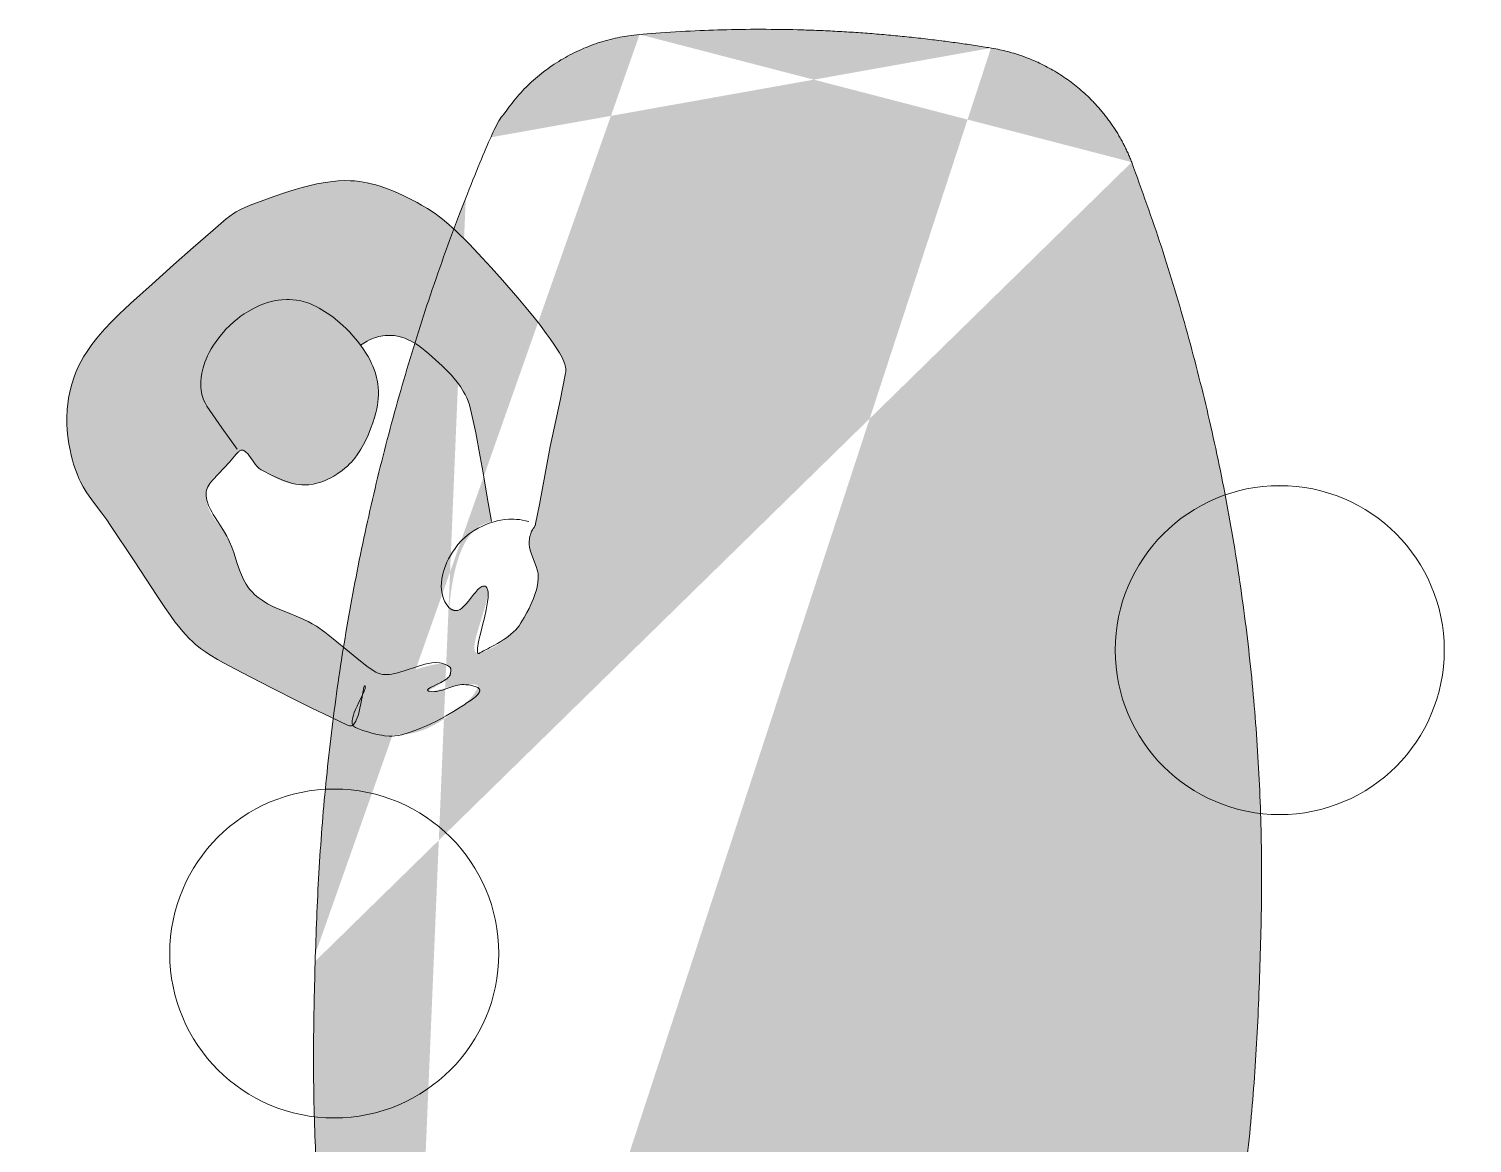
# Model space of a CAD drawing. Header units: millimetres. Extents: x 17924 to 83548, y -4690 to 56252.
# Drawn here: x 69275 to 70855, y 5542 to 6762 of the extents above; entities that cross this region are included whole.
import ezdxf

# ---------------------------------------------------------------- set-up
doc = ezdxf.new("R2010")
doc.units = ezdxf.units.MM
doc.header["$MEASUREMENT"] = 0
for name, color, linetype, lineweight in [('FURN-FREE', 1, 'Continuous', 0), ('PRES-FILL', 7, 'Continuous', 0), ('PRES-PEOP', 42, 'Continuous', 0)]:
    doc.layers.add(name, color=color, linetype=linetype, lineweight=lineweight)

# ---------------------------------------------------------------- blocks, each defined once
blk = doc.blocks.new('*U268')
at = {"color": 0, "linetype": 'ByBlock', "lineweight": -2}
for points in [[(-142.21067432297602, 123.36101196367235), (-160.86806028591124, 93.74848169303732), (-190.4805905565481, 112.40586765595071), (-171.8232045935974, 142.0183979266294)], [(159.51614660375162, 81.36779421202664), (86.47342119308996, 114.5239149483823), (174.16367144796823, 128.64834006273304), (190.48018195118675, 97.68430471526517)], [(-27.714457219125514, -158.9386888378067), (7.259439247029146, -160.29019391461043), (5.907934170229964, -195.2640903807769), (-29.06596229596835, -193.91258530397317)]]:
    blk.add_wipeout(points, dxfattribs=at)
blk.add_wipeout([(176.3960916085443, 8.312774908132269), (176.4775992613604, 19.62035441705666), (175.8489372854574, 30.91073890865664), (174.5125867224469, 42.13937039343), (172.47382153748, 53.26193459278147), (169.74068780531888, 64.23453582719952), (166.3239719561543, 75.01387025258737), (162.2371582064943, 85.55739676053054), (157.49637534312112, 95.8235048687784), (152.12033307013826, 105.77167893877777), (146.1302481703178, 115.36265807237936), (139.54976077215, 124.55859105661517), (132.40484105305495, 133.32318574521918), (124.72368674696284, 141.62185228714952), (116.53661186073259, 149.42183963683777), (107.87592703862354, 156.69236480770638), (98.77581204693526, 163.40473435845337), (89.2721808820934, 169.53245763310406), (79.4025400345117, 175.05135130736744), (69.2058404676045, 179.93963482923562), (58.72232389613146, 184.1780163768999), (47.99336397053957, 187.7497689947486), (37.061302994058664, 190.64079660693824), (25.96928481697978, 192.8396896483173), (14.761084567585382, 194.33777009257756), (3.480935891721855, 195.12912570063781), (-7.826643617197987, 195.21063335346116), (-19.117028108793413, 194.58197137754178), (-30.34565959356132, 193.2456208145304), (-41.46822379290825, 191.20685562957078), (-52.440825027351806, 188.47372189740418), (-63.22015945272598, 185.05700604825688), (-73.76368596066457, 180.9701922985987), (-84.0297940689188, 176.22940943521098), (-93.97796813892272, 170.8533671622281), (-103.56894727251164, 164.8632822624204), (-112.76488025674736, 158.28279486425163), (-121.5294749453624, 151.1378751451411), (-129.82814148728357, 143.45672083906533), (-137.62812883696913, 135.26964595282328), (-144.89865400782855, 126.60896113072516), (-151.6110235585938, 117.50884613902599), (-157.73874683324263, 108.00521497418231), (-163.25764050749785, 98.13557412661612), (-168.14592402937157, 87.9388745597098), (-172.3843055770467, 77.45535798821948), (-175.95605819488625, 66.72639806263027), (-178.84708580708593, 55.79433708614664), (-181.0459788484477, 44.70231890908326), (-182.54405929271343, 33.49411865968432), (-183.3354149007791, 22.213969983815332), (-183.41692255359428, 10.90639047489094), (-182.7882605776913, -0.383994016709039), (-181.4519100146799, -11.612625501467846), (-179.413144829713, -22.735189700804767), (-176.68001109755187, -33.70779093525198), (-173.26329524838818, -44.487125360625214), (-169.17648149872818, -55.030651868568384), (-164.43569863535504, -65.29675997681625), (-159.05965636237121, -75.24493404683017), (-153.0695714625508, -84.83591318040271), (-146.48908406438295, -94.03184616465293), (-139.34416434528885, -102.79644085327158), (-131.6630100391949, -111.09510739518737), (-123.47593515296646, -118.89509474489023), (-114.81525033085565, -126.1656199157296), (-105.71513533916823, -132.87798946650582), (-96.21150417432636, -139.0057127411419), (-86.34186332674471, -144.5246064154053), (-76.14516375983656, -149.41288993727355), (-65.66164718836441, -153.6512714849523), (-54.932687262772575, -157.2230241027864), (-44.00062628629166, -160.11405171499064), (-32.908608109213674, -162.31294475634058), (-21.700407859818366, -163.81102520061538), (-10.42025918395575, -164.6023808086902), (0.8873203249631842, -164.68388846151353), (12.177704816559524, -164.05522648559418), (23.406336301328334, -162.7188759225828), (34.528900500674354, -160.6801107376086), (45.50150173511791, -157.94697700545657), (56.28083616049298, -154.53026115628018), (66.82436266842977, -150.44344740662203), (77.09047077668312, -145.7026645432488), (87.03864484668885, -140.3266222702805), (96.62962398027776, -134.3365373704728), (105.82555696451342, -127.75604997228947), (114.59015165312844, -120.61113025319355), (122.88881819504967, -112.92997594710323), (130.68880554473523, -104.74290106087571), (137.95933071559372, -96.08221623877759), (144.67170026635995, -86.98210124706384), (150.79942354100785, -77.47847008222016), (156.31831721526393, -67.60882923465397), (161.2066007371377, -57.4121296677331), (165.4449822848128, -46.928613096271874), (169.0167349026524, -36.19965317066817), (171.90776251485295, -25.267592194199096), (174.1066555562147, -14.175574017121107)], dxfattribs=at)
blk.add_circle((-3.469661646116947, 15.2633724459738), 180, dxfattribs=at)
blk = doc.blocks.new('*U271')
at = {"color": 0, "linetype": 'ByBlock', "lineweight": -2}
for points in [[(-142.2106743230051, 123.36101196361415), (-160.86806028594214, 93.74848169299366), (-190.480590556579, 112.40586765593616), (-171.82320459359738, 142.0183979266003)], [(159.5161466037207, 81.36779421202664), (143.1996361004576, 112.33182955949451), (174.1636714479373, 128.6483400627185), (190.48018195115583, 97.68430471526517)], [(-27.71445721915643, -158.93868883782125), (7.25943924699823, -160.29019391459587), (5.907934170199955, -195.264090380806), (-29.06596229602928, -193.91258530397317)]]:
    blk.add_wipeout(points, dxfattribs=at)
blk.add_wipeout([(176.39609160848528, 8.312774908103165), (176.47759926130044, 19.620354417027556), (175.84893728539743, 30.910738908612984), (174.51258672238606, 42.13937039338634), (172.4738215374201, 53.261934592723264), (169.740687805258, 64.23453582717048), (166.32397195609437, 75.01387025254371), (162.23715820643437, 85.55739676047239), (157.49637534306117, 95.82350486873474), (152.12033307007832, 105.77167893874866), (146.1302481702588, 115.36265807233576), (139.54976077208912, 124.55859105655696), (132.40484105299498, 133.32318574517558), (124.72368674690281, 141.62185228710587), (116.53661186067264, 149.42183963679418), (107.87592703856359, 156.69236480764812), (98.77581204687436, 163.40473435842432), (89.27218088203432, 169.5324576330459), (79.40254003445177, 175.05135130732384), (69.20584046754361, 179.93963482917758), (58.7223238960706, 184.1780163768563), (47.993363970479614, 187.74976899469044), (37.06130299399781, 190.6407966069092), (25.969284816919814, 192.83968964825914), (14.761084567525415, 194.3377700925484), (3.480935891661887, 195.12912570060877), (-7.826643617257956, 195.21063335341756), (-19.11702810885339, 194.58197137751273), (-30.3456595936222, 193.24562081450136), (-41.468223792968246, 191.20685562952718), (-52.44082502741178, 188.47372189737513), (-63.22015945278686, 185.05700604819873), (-73.76368596072456, 180.97019229854044), (-84.02979406897788, 176.22940943516727), (-93.97796813898363, 170.85336716219905), (-103.56894727257252, 164.86328226237674), (-112.76488025680823, 158.28279486420797), (-121.52947494542326, 151.13787514511205), (-129.82814148734445, 143.45672083902173), (-137.62812883703003, 135.26964595277963), (-144.89865400788761, 126.60896113068162), (-151.6110235586538, 117.50884613898234), (-157.73874683330172, 108.00521497413865), (-163.2576405075587, 98.13557412655786), (-168.14592402943157, 87.9388745596516), (-172.3843055771076, 77.45535798817582), (-175.95605819494628, 66.72639806258672), (-178.84708580714684, 55.794337086117594), (-181.04597884850858, 44.702318909024996), (-182.54405929277434, 33.49411865964066), (-183.3354149008391, 22.213969983786228), (-183.41692255365427, 10.906390474847285), (-182.7882605777513, -0.3839940167381428), (-181.45191001473992, -11.61262550149695), (-179.41314482977302, -22.735189700862975), (-176.68001109761184, -33.70779093528114), (-173.26329524844817, -44.48712536066887), (-169.17648149878818, -55.03065186861204), (-164.43569863541504, -65.29675997687445), (-159.05965636243212, -75.24493404687382), (-153.0695714626108, -84.83591318046092), (-146.48908406444295, -94.03184616468207), (-139.3441643453488, -102.79644085330074), (-131.66301003925577, -111.09510739523103), (-123.47593515302646, -118.89509474491933), (-114.81525033091559, -126.1656199157733), (-105.71513533922821, -132.87798946654948), (-96.21150417438633, -139.00571274118556), (-86.3418633268047, -144.52460641544897), (-76.14516375989747, -149.41288993731726), (-65.66164718842535, -153.6512714849814), (-54.93268726283252, -157.22302410283012), (-44.000626286351626, -160.11405171503432), (-32.90860810927364, -162.31294475639882), (-21.700407859879252, -163.8110252006591), (-10.42025918401572, -164.6023808087339), (0.8873203249032171, -164.68388846154267), (12.177704816498649, -164.05522648563783), (23.406336301267462, -162.71887592262647), (34.528900500613496, -160.6801107376523), (45.50150173505798, -157.94697700550023), (56.280836160432116, -154.53026115633838), (66.82436266837071, -150.4434474066802), (77.09047077662406, -145.70266454330707), (87.03864484662797, -140.32662227032418), (96.62962398021686, -134.3365373705019), (105.82555696445348, -127.75604997233313), (114.59015165306762, -120.6111302532372), (122.88881819498881, -112.92997594714689), (130.6888055446753, -104.74290106090484), (137.9593307155338, -96.08221623880672), (144.6717002663, -86.9821012471221), (150.79942354094788, -77.47847008227836), (156.31831721520308, -67.60882923468307), (161.20660073707867, -57.412129667791305), (165.44498228475197, -46.92861309630098), (169.01673490259242, -36.19965317072638), (171.90776251479394, -25.267592194242752), (174.10665555615387, -14.175574017164763)], dxfattribs=at)
blk.add_circle((-3.469661646176974, 15.2633724459447), 180, dxfattribs=at)
blk = doc.blocks.new('*U272')
at = {"layer": 'PRES-FILL', "linetype": 'ByBlock', "lineweight": -2, "extrusion": (0, 0, -1)}
h = blk.add_hatch(color=0, dxfattribs=at)
edge = h.paths.add_edge_path(flags=16)
edge.add_spline(control_points=[(87.07831214775797, -291.0744552105789), (88.89239608476055, -288.4548494401079), (89.38684500841191, -283.288900270285), (89.49025166843785, -277.4036297993025)], knot_values=[0, 0, 0, 0, 1, 1, 1, 1], degree=3, periodic=0)
edge.add_spline(control_points=[(89.49025166843785, -277.4036297993025), (94.07544578363013, -264.297846913787), (102.2647964180069, -248.1244687475682), (94.97166972410923, -247.5728208029013), (87.9513761527196, -247.0418098000573), (89.72454525638022, -264.0690811901532), (89.49025166843785, -277.4036297993025)], knot_values=[0, 0, 0, 0, 0.5095306753181346, 0.5095306753181346, 0.5095306753181346, 1, 1, 1, 1], degree=3, periodic=0)
edge.add_spline(control_points=[(89.49025166843785, -277.4036297993025), (87.52906642858579, -283.0092524418033), (86.22724547807593, -288.0536722698653), (87.07831214775797, -291.0744552105789)], knot_values=[0, 0, 0, 0, 1, 1, 1, 1], degree=3, periodic=0)
edge.add_spline(control_points=[(87.07831214775797, -291.0744552105789), (85.95999222941464, -292.6893514408603), (84.34017201399547, -293.3365619410415), (82.00130538472149, -292.5880610100048), (63.59383381532098, -286.697169483954), (44.85866232332774, -280.6748171648887), (26.44999149465002, -274.1039725800129), (3.97733023649198, -266.0825154139184), (-18.35495155208628, -258.114249027838), (-40.76494914460636, -249.8098054021993), (-62.09082103241235, -241.9071048271453), (-84.02545566081244, -234.3002088238336), (-102.0363383752847, -220.2868875461445), (-117.4488240068022, -208.2952424799041), (-129.9151441367576, -193.2241611071186), (-142.6432244093303, -178.5923170648275), (-163.0005941387935, -155.1900558744182), (-182.8546414145676, -131.3060623629262), (-203.2343677893368, -107.924716653406), (-213.1979345754226, -96.49367016925135), (-224.2374659781199, -86.0311025781939), (-234.3364193446178, -74.70105654424879), (-246.7178919628932, -60.81024532421907), (-254.7748833751248, -44.37492258179009), (-259.7027346673422, -25.00474835188106), (-268.809289433746, 10.79088386117837), (-269.3557246566197, 46.90065336138832), (-252.68516004298, 77.86553913383432), (-241.253623763012, 99.09914599224066), (-227.3397290832509, 117.7993371363937), (-211.9662182720203, 135.6688070436157), (-198.2174307192618, 151.6497725143618), (-184.4468728897482, 167.5986870604938), (-170.599847507212, 183.4938566907604), (-153.8705150601018, 202.6976618188037), (-137.0851828110026, 221.9010084819547), (-119.8497930293524, 240.5959913312254), (-106.8232585272344, 254.7256885524603), (-88.38601897291664, 262.3861756959832), (-71.07116077226237, 271.4910562302666), (-49.31172820169013, 282.9330808633913), (-28.25311481846438, 292.6512301065977), (-3.265834411547985, 297.3273353570839), (21.50146026015864, 301.9622726039288), (44.73838342512317, 298.5593976669315), (68.35236469298252, 290.7234910957068), (91.13489496565307, 283.1634876956705), (111.8712580557913, 273.7577884623261), (130.4584782137244, 259.7759117501719), (157.4580053186801, 239.4660399102013), (182.7918153616047, 217.5136692575325), (207.6003872519941, 194.9019255928852), (226.207606409138, 177.942397581659), (243.9963418850966, 159.9594654293469), (260.346588723638, 140.7443127179631), (265.3696622715652, 134.8410914237447), (270.0630620165175, 127.4894450132761), (269.8281436666148, 119.5425549638912), (269.000145840706, 91.53279035794185), (265.0361819725949, 65.1235267632128), (263.1618364924652, 37.95410509096291), (261.1843437511125, 9.289520726701085), (260.2340487209876, -19.56111516157034), (257.9202655615372, -48.25189084414706), (257.6397211216099, -51.73062547017071), (254.9934591090714, -54.59069810861001), (254.1837163050077, -58.03427320503761), (253.3515663618891, -61.5731386399475), (253.2291796874051, -65.17489315880994), (253.476067008276, -68.77246832677884), (254.4084206014813, -82.35847235092115), (267.562627975014, -92.20125338995058), (268.1809031531884, -106.6588880038926), (268.9817591903848, -125.3859603039327), (262.4752963332576, -142.6908594273355), (255.5529541848227, -157.7631315541785), (248.2408484707994, -173.68405033821), (230.6169023987022, -188.9544215020414), (215.0945164614823, -195.908435616233), (194.6235048091185, -205.0794293369563), (227.5421476999181, -119.8030906882832), (210.4050449188944, -122.7259414140572), (200.6489644701796, -124.389908024079), (194.8665631468903, -152.8433226549878), (181.9270150395896, -153.2528445356565), (179.8478432336269, -153.318647942453), (175.6591534205072, -153.3011556875681), (175.591642320127, -151.0476115536349), (174.698161705659, -121.2229162775238), (175.9042505497491, -84.1565846701942), (191.9475750214915, -63.78702212475037), (196.1806730426615, -58.41242815858095), (202.3631110610731, -54.47162794202086), (209.6942834993388, -51.72211669212084)], knot_values=[0, 0, 0, 0, 0.004098381531734696, 0.004098381531734696, 0.004098381531734696, 0.03635368013720219, 0.03635368013720219, 0.03635368013720219, 0.07572982011414187, 0.07572982011414187, 0.07572982011414187, 0.1132010653974124, 0.1132010653974124, 0.1132010653974124, 0.14526640270913, 0.14526640270913, 0.14526640270913, 0.1965519000639748, 0.1965519000639748, 0.1965519000639748, 0.2216251747810174, 0.2216251747810174, 0.2216251747810174, 0.25236539637566, 0.25236539637566, 0.25236539637566, 0.3091726121130702, 0.3091726121130702, 0.3091726121130702, 0.3481271264153437, 0.3481271264153437, 0.3481271264153437, 0.3829647993414165, 0.3829647993414165, 0.3829647993414165, 0.4250540564899624, 0.4250540564899624, 0.4250540564899624, 0.4568651827461615, 0.4568651827461615, 0.4568651827461615, 0.4968419500255261, 0.4968419500255261, 0.4968419500255261, 0.5364667654958765, 0.5364667654958765, 0.5364667654958765, 0.5746963866582342, 0.5746963866582342, 0.5746963866582342, 0.630228181300859, 0.630228181300859, 0.630228181300859, 0.6718787961638446, 0.6718787961638446, 0.6718787961638446, 0.6846745725113127, 0.6846745725113127, 0.6846745725113127, 0.7297748169105458, 0.7297748169105458, 0.7297748169105458, 0.7773569765908894, 0.7773569765908894, 0.7773569765908894, 0.78312627708974, 0.78312627708974, 0.78312627708974, 0.7890552252170661, 0.7890552252170661, 0.7890552252170661, 0.8114455046014806, 0.8114455046014806, 0.8114455046014806, 0.8404477855449914, 0.8404477855449914, 0.8404477855449914, 0.8710830444871903, 0.8710830444871903, 0.8710830444871903, 0.9114849997865957, 0.9114849997865957, 0.9114849997865957, 0.9344856628054873, 0.9344856628054873, 0.9344856628054873, 0.9381814897131244, 0.9381814897131244, 0.9381814897131244, 0.9870941822375215, 0.9870941822375215, 0.9870941822375215, 1, 1, 1, 1], degree=3, periodic=0)
edge.add_line((209.6942834993388, -51.72211669212084), (193.9554313921981, -0.0241649687050085))
edge.add_spline(control_points=[(193.9554313921981, -0.0241649687050085), (187.0334699936357, 22.71264097995481), (179.5682325628441, 45.27655141684227), (171.5461613384541, 67.66414764717592), (163.0286974003684, 91.43426115251168), (139.5974247023987, 107.5570674201863), (118.7270846086903, 121.8980210750469), (107.4085535303166, 129.6754951798248), (96.13803730577638, 136.5337036815399), (80.50538087014866, 136.8893178527214), (68.3726573514432, 137.1653149896938), (58.48686090833507, 133.7888066899013), (50.14550819522992, 127.2132180820645)], knot_values=[0, 0, 0, 0, 0.3242048070790112, 0.3242048070790112, 0.3242048070790112, 0.6684304659642469, 0.6684304659642469, 0.6684304659642469, 0.8551130404015013, 0.8551130404015013, 0.8551130404015013, 1, 1, 1, 1], degree=3, periodic=0)
edge.add_line((50.14550819522992, 127.2132180820645), (43.44551937071083, 121.9315363570768))
edge.add_spline(control_points=[(43.44551937071083, 121.9315363570768), (52.97537610730797, 111.9743174005362), (61.70828375143174, 101.2227619634923), (66.21967390895588, 86.38209284510776), (72.0010988694703, 67.36351722244945), (70.56204819526465, 51.92159684374928), (65.78859446723072, 32.36011425750257), (60.91834914850187, 12.40198238467747), (52.4106867894443, -3.899051625012362), (40.46282677576528, -16.59624482727486), (29.76929379781359, -27.96044344351685), (15.70692158870224, -35.86571801300488), (-4.085994196721003, -37.78828460551813), (-21.39602580960491, -39.46967853729075), (-32.8086823734775, -32.61645050876905), (-46.03115763614187, -27.68787525542757), (-56.11757800568012, -23.92824017643761), (-63.95629683321749, -4.318340353225722), (-73.36998533709266, -9.364488506871567), (-78.17783261302975, -11.94170461563226), (-80.01234252592258, -18.39455939165964), (-82.95708621903032, -23.17112827468918), (-90.37560748153192, -35.20446003902362), (-104.8919222976547, -43.48754374748205), (-103.9488796295045, -59.94721314539674), (-102.6316696437134, -82.93752061139458), (-81.87161202232528, -92.7792170113953), (-71.79374211264076, -109.589686243251), (-62.75094410445308, -124.6735957450765), (-56.88481326235342, -143.0784906290373), (-45.74386686022626, -155.8284881344316), (-27.61782189118094, -176.5724195560779), (8.658404096247978, -176.6467294013582), (33.86351756977092, -189.2710082728918), (57.29500610375544, -201.0069461387666), (80.0071599316143, -218.5647198101924), (102.9092625650082, -230.2106602261756), (126.4267073183582, -242.1695080541376), (170.345134352232, -203.4649171256387), (183.9370973617042, -215.0859390001588), (185.4372476237622, -216.368555720017), (186.1864357418817, -221.3471233284017), (185.6590915354464, -224.0190201072401), (183.9894642691361, -232.4785265552837), (161.5987339165731, -243.6861511579136), (165.3047475051717, -244.3993410344592), (170.2820739892777, -245.3571839500855), (189.8162513642455, -233.9521160573877), (202.0941385274054, -232.4393783165306), (206.9790718614386, -231.8375139307445), (219.1576623974979, -228.4554485971003), (217.4211306995712, -233.8441241849996), (214.2524660100753, -243.6768880085674), (208.3265807280113, -250.789508595708), (201.697321180065, -257.1143157225706), (184.8370183137595, -273.2002998294574), (168.6169997198595, -289.9416467815226), (141.3669247970392, -295.3527005507367), (121.8067194644682, -299.2367751116763), (104.2733657353238, -296.6543974041833), (90.11643816906144, -293.897495961497), (88.45242821307329, -293.5734488525795), (87.50048847759899, -292.5729312999447), (87.07831214775797, -291.0744552105789)], knot_values=[0, 0, 0, 0, 0.0445675321191511, 0.0445675321191511, 0.0445675321191511, 0.1016815997639398, 0.1016815997639398, 0.1016815997639398, 0.1599537725823565, 0.1599537725823565, 0.1599537725823565, 0.2121083342373425, 0.2121083342373425, 0.2121083342373425, 0.2577204674264914, 0.2577204674264914, 0.2577204674264914, 0.2925144935189276, 0.2925144935189276, 0.2925144935189276, 0.3102848248294786, 0.3102848248294786, 0.3102848248294786, 0.3550525854241348, 0.3550525854241348, 0.3550525854241348, 0.4175826737119677, 0.4175826737119677, 0.4175826737119677, 0.4736904586800346, 0.4736904586800346, 0.4736904586800346, 0.5649764407445235, 0.5649764407445235, 0.5649764407445235, 0.6498388415546573, 0.6498388415546573, 0.6498388415546573, 0.7369813565731338, 0.7369813565731338, 0.7369813565731338, 0.746599309966639, 0.746599309966639, 0.746599309966639, 0.7770507628045908, 0.7770507628045908, 0.7770507628045908, 0.817948298408715, 0.817948298408715, 0.817948298408715, 0.8342199689575515, 0.8342199689575515, 0.8342199689575515, 0.8639110295738617, 0.8639110295738617, 0.8639110295738617, 0.9394247835290591, 0.9394247835290591, 0.9394247835290591, 0.9936288375354178, 0.9936288375354178, 0.9936288375354178, 1, 1, 1, 1], degree=3, periodic=0)
at = {"layer": 'PRES-PEOP', "color": 0, "linetype": 'ByBlock', "lineweight": -2, "extrusion": (0, 0, -1), "flags": 128}
for points in [[(250.0909720861382, -46.66407326137596), (246.4469237036246, -46.12751205504719), (242.9973722003342, -45.83774384627213), (239.7402575487358, -45.75022976600485), (236.6713576238835, -45.82731932714159), (233.7848887869477, -46.03722090310657), (228.3615259638027, -46.78260926067924), (223.6202685447643, -47.80247997381412), (219.4884760120476, -48.96897859659475), (215.8951392498566, -50.19459115944665), (212.7739045252529, -51.42058905016711), (207.3787276923103, -53.90262608982448), (203.4017810352962, -56.03792906976196), (200.4656872426276, -57.78930722766563), (196.1477922052291, -60.65114615425591), (191.9475750214915, -63.78702212475037), (187.2588003703131, -67.91566516738203), (183.1462893736898, -72.29743677207625), (179.5680310543248, -76.79288458484552), (176.4803843059199, -81.29710954790062), (173.8395720363187, -85.7325647789603), (171.6027589750884, -90.04325171685741), (169.7288054443052, -94.19005223748354), (168.1787708146876, -98.14698327396218), (166.9162253459508, -101.8981996646507), (165.0745558728668, -108.9782357781532), (164.0603094652179, -115.1470461800818), (163.659327577916, -120.4608960110036), (163.7005220170977, -125.0035797854107), (164.0498566113965, -128.8679302996625), (164.6041782969842, -132.1454600734851), (165.2854751598061, -134.9209972865556), (166.9334537185932, -139.5383282057355), (168.5630713590072, -142.7726043055281), (170.0139952703466, -145.0537499733018), (172.5688788863627, -148.2193028234688), (175.591642320127, -151.0476115536349), (175.9343826338154, -151.3075500200321), (176.2729663117934, -151.5335341088885), (176.6036579157517, -151.7303445461566), (176.9237745253922, -151.9020508091398), (177.5452848860295, -152.1919632102145), (178.1057160720229, -152.413024379779), (178.6036289303447, -152.5828830719965), (179.0416011234338, -152.7144009094663), (179.8044159047422, -152.9085097549887), (180.365820671097, -153.0260541963689), (180.7765547378949, -153.0996018134283), (181.3696313315595, -153.1881803650085), (181.9270150395896, -153.2528445356565), (183.0078608778131, -153.2698512837142), (184.0334974316211, -153.1180275784118), (185.0078487378923, -152.8228665998431), (185.9345009728277, -152.4069249805561), (186.8167335166509, -151.8901276328816), (187.6575471256074, -151.2900425463067), (189.250211989347, -149.8754978572015), (190.7031176603778, -148.2857575213657), (192.0333047009044, -146.6021913341574), (193.2551381436206, -144.8857792142535), (195.4893833001406, -141.4091520592265), (199.2658994696976, -135.0131076437665), (200.6534725011297, -132.6820705290447), (201.8607264374587, -130.7390997162456), (202.9144532472856, -129.1426256009672), (203.8362274704559, -127.8448783384247), (204.6437840895669, -126.7985588393421), (206.0622682745598, -125.2015226813401), (207.1331439340138, -124.228558688721), (207.9417128216301, -123.6417393823631), (209.1654635153391, -123.0158227094053), (209.7830817465292, -122.8267077512228), (210.4050449188944, -122.7259414140572), (211.8053991497436, -122.8365525933568), (212.957785245424, -123.3889598557816), (213.8940600069764, -124.3136765875042), (214.6425527087849, -125.5493831846961), (215.2284263962647, -127.0420694900095), (215.6740037899581, -128.744262297836), (215.9990611716494, -130.6143297578874), (216.2210933111783, -132.6158552761754), (216.3555522057286, -134.7170742103535), (216.4136412510125, -139.1852220336714), (216.2591486170713, -143.7675366051863), (215.9645258515229, -148.3262675379574), (215.1300578597875, -157.2931788295082), (214.2312881570397, -165.261534109417), (213.4275699655263, -172.0535488896057), (212.7859708763572, -177.6750055193897), (212.321949958874, -182.224646400171), (212.02409969359, -185.8406025850691), (211.8688148068904, -188.6699509009286), (211.82867220958, -190.8524788250743), (211.8769479501789, -192.5129837084114), (211.989812935979, -193.7585372835365), (212.1471765802999, -194.6785017054099), (212.5656809202337, -195.8787127670057), (213.0091161821911, -196.4121016957433), (213.4201835672866, -196.5920768548476), (214.1713453495759, -196.4877429983608), (215.0945164614823, -195.908435616233), (216.8663735809532, -194.5358106189433), (218.8177583939832, -193.1226224866896), (220.867337539501, -191.6873882950204), (222.9535056248133, -190.2454125496133), (225.0302955228835, -188.8092579638505), (229.1637468286353, -185.8980610730196), (232.9433868412016, -183.1188936758135), (236.2968990847585, -180.5111240493279), (239.2141896718967, -178.0956002815419), (241.7186061511311, -175.8803190099516), (245.9039002735808, -171.7769177152713), (248.8002566958166, -168.5115694712786), (250.7925090556382, -165.9577709874302), (252.1670695820649, -163.9838372984486), (254.0091209937673, -160.9293191077431), (255.5529541848227, -157.7631315541785), (258.2753081659175, -151.296601431166), (260.5188382601336, -145.6695299704134), (262.3330995466822, -140.7654793128386), (263.7779823437595, -136.486651422023), (264.9138867731817, -132.7501423556259), (265.7966635165067, -129.4851478468208), (267.0593287250667, -123.7781975790585), (267.7422225617192, -119.5008618219344), (268.0899153108476, -116.2929125074315), (268.3232606471865, -111.4787265168652), (268.1809031531884, -106.6588880038926), (267.8731913812953, -104.2172011196653), (267.3623036639328, -101.9562357400482), (266.713989077296, -99.85791573078131), (265.9788657905592, -97.90671018255489), (264.337439273062, -94.2809279626108), (257.58840922534, -81.70734288023777), (256.0978778535209, -78.53532162722149), (255.1399207791837, -76.13479142305187), (254.5359201643441, -74.31912482990992), (253.8505990812118, -71.56633940855318), (253.621251927616, -70.17495744398366), (253.476067008276, -68.77246832677884), (253.400154715695, -67.4581827789134), (253.3651586620545, -66.29850496713152), (253.3609410172648, -65.27740640320371), (253.3790353243385, -64.37974959445091), (253.4636031348491, -62.8011754014351), (253.5746820364002, -61.61235796634173), (253.6867388511018, -60.71884968340419), (253.9039370244427, -59.37682057470192), (254.1837163050077, -58.03427320503761), (254.357662367227, -57.38240193208003), (254.553973102069, -56.78512153703377), (254.7626457343285, -56.23576800176124), (255.2034588343959, -55.22831701689029), (256.0583673755755, -53.51139642704766), (256.6948323157121, -52.23662497303485), (257.1278132345615, -51.27346838865014), (257.4099936234998, -50.54106781364317), (257.5902672252705, -49.98357065455093), (257.7991491610446, -49.13032566723632), (257.8716576030129, -48.69459383388312), (257.9202655615372, -48.25189084414706), (259.4382183524285, -26.70885287004239), (261.2469127827062, 5.645583316587363), (263.1618364924652, 37.95410509096291), (264.795308675486, 58.35761311706483), (267.5970213274122, 88.99262440489656), (268.8536840993183, 104.286717107103), (269.8281436666148, 119.5425549638912), (269.8441605519329, 120.9753391726081), (269.7570242895163, 122.304767389418), (269.5905603344145, 123.5391065408821), (269.364119030899, 124.6858642274456), (269.0933720804605, 125.7518697542382), (268.4441509889875, 127.7272412488619), (267.7379790261766, 129.4310269584748), (267.0255694408697, 130.9032589504841), (266.3373733082117, 132.1774393237447), (265.0064795360813, 134.3762772874597), (263.9192276004469, 135.9999810418394), (262.1782567634509, 138.3955685898818), (260.346588723638, 140.7443127179631), (253.9928932648909, 148.4364189335265), (248.4077097789414, 154.8227521305034), (243.4909463104705, 160.1894933022068), (234.7943673512636, 169.1914443110727), (228.172681279495, 175.7106988458163), (218.0364376546786, 185.3022926179383), (207.6003872519941, 194.9019255928852), (188.8399988581659, 211.8057654177337), (174.6718327003182, 224.1752285681614), (163.9144268139644, 233.2838012791672), (147.4531006122561, 246.683249602409), (130.4584782137244, 259.7759117501719), (123.3509063522361, 264.832494184926), (117.0407054785901, 268.9109882711909), (111.4288863573165, 272.2370480346308), (106.4354941604688, 274.9765287313294), (97.47545000090031, 279.4248446728107), (90.53973840537947, 282.5052817587257), (85.19949734539841, 284.6902138526275), (76.94093247585988, 287.7937939428757), (68.35236469298252, 290.7234910957068), (59.18307258185814, 293.4907727216105), (51.19146585102135, 295.5227534729856), (44.22932898257568, 296.9809170066583), (38.16510183524224, 297.9974159918693), (32.88293186874944, 298.6785185473782), (28.28134945583588, 299.1084555348007), (20.27907236396277, 299.4714422348352), (14.32377748249564, 299.4040322022502), (9.885789724095957, 299.1543470548695), (3.278145731499535, 298.4476927894448), (-3.265834411547985, 297.3273353570839), (-11.90992389484018, 295.3333041784608), (-19.42814325533982, 293.2462748738308), (-25.97379964881111, 291.1754763200643), (-31.67744880786631, 289.187868160634), (-41.60868208187458, 285.3445811052898), (-49.01809313916601, 282.1830188190361), (-60.07523127259628, 277.0433556089229), (-71.07116077226237, 271.4910562302666), (-84.28692358727858, 264.7687901660156), (-93.98930845237919, 259.6811547018315), (-101.0111018526513, 255.6128367297515), (-106.0761363953497, 252.3238544251599), (-109.7372588392755, 249.6830297355136), (-112.395369971593, 247.587461105697), (-116.2261048737128, 244.233853108004), (-119.8497930293524, 240.5959913312254), (-132.7706745577307, 226.4468420593912), (-151.7774553069612, 205.04797481063), (-170.599847507212, 183.4938566907604), (-191.3201654996228, 159.6176837552102), (-211.9662182720203, 135.6688070436157), (-217.6471602345264, 128.9799575576199), (-222.4767334967037, 123.121596841147), (-230.614655183439, 112.7068017010315), (-236.4589346031134, 104.6290583830141), (-240.6980235541414, 98.34747800011428), (-243.796971859003, 93.4797850317409), (-248.317278945251, 85.88038512361527), (-252.68516004298, 77.86553913383432), (-255.7073741716595, 71.60800094068873), (-258.1714749063394, 65.65306220338789), (-260.1669768985012, 60.00444133053497), (-261.7694379965833, 54.66078662180553), (-263.0426515727449, 49.61694813540271), (-264.8539793656237, 40.09659708599611), (-265.8491352372657, 31.73053031629934), (-266.2906043580733, 24.40954985923781), (-266.3631117616314, 18.02106864273082), (-266.1963004413265, 12.45643731389464), (-265.4125662310835, 2.805511219548862), (-264.4360414253024, -4.333387418739221), (-262.3904122372478, -14.82944350371145), (-259.7027346673422, -25.00474835188106), (-257.6457312346465, -31.49670433107349), (-255.631070629257, -37.19136476809399), (-253.6885299299174, -42.15872196994678), (-251.8409847723524, -46.47566786345851), (-250.1043535178906, -50.21859391293219), (-246.7783117304789, -56.66148686886118), (-244.0289813443524, -61.37797685549594), (-241.8151748340169, -64.83563834496454), (-238.2377726650157, -69.87209861279553), (-234.3364193446178, -74.70105654424879), (-230.4724201819772, -79.06192310618644), (-223.6125038320024, -86.38436447303138), (-213.2882880100806, -97.03636537991042), (-208.205638243162, -102.4063949267056), (-203.2343677893368, -107.924716653406), (-172.948827934335, -143.2342397511675), (-142.6432244093303, -178.5923170648275), (-133.1199376838194, -189.574979650426), (-125.8867362557212, -197.7020640735682), (-120.3043031273555, -203.657702028866), (-115.9839398314361, -208.0130203160898), (-112.649598543765, -211.2029852544511), (-107.4685018724558, -215.8441847545819), (-102.0363383752847, -220.2868875461445), (-98.56811554187152, -222.8764946372412), (-95.2491748368484, -225.1687781331784), (-88.86641425274138, -229.1445147345948), (-83.13051805476425, -232.3165206961949), (-78.01275673006603, -234.8891299054139), (-68.87710882430838, -239.016564750631), (-61.91238646124839, -241.869874532229), (-40.76494914460636, -249.8098054021993), (-7.17763205281517, -262.0380086569185), (26.44999149465002, -274.1039725800129), (40.3060053037625, -278.9525797468468), (61.225411370644, -285.9011733205862), (82.00130538472149, -292.5880610100048), (83.31623171331012, -292.8619940756853), (84.48282506906253, -292.8231388075092), (85.51697752389009, -292.5182323779791), (86.43296871797065, -291.9886197518481), (87.2436233493354, -291.2708146776731), (87.960453659427, -290.397005319659), (88.59378832080984, -289.3955098301085), (89.15288900348241, -288.2911866646336), (89.64605577701877, -287.1058039903164), (90.08072239907051, -285.8583721270024), (90.81080126919551, -283.197577528741), (91.37327790026029, -280.459111890601), (91.80582152388524, -277.7260294759053), (92.40948630595813, -272.3252208045869), (92.76469096119399, -267.4952603776856), (92.98405835748417, -263.349866398743), (93.13347747983062, -259.8921417805504), (93.25006789705367, -257.0684969045087), (93.35358229384292, -254.8006575508425), (93.45356586271373, -253.0039607409726), (93.55378956199274, -251.5972059937285), (93.65494571559248, -250.5074165509704), (93.75624693588179, -249.6716245059888), (93.85634158572066, -249.036993956719), (94.06145383471448, -248.1600541878124), (94.24397690189653, -247.7119106332921), (94.39906686087488, -247.5017494596705), (94.66403529846866, -247.4010124378165), (94.97166972410923, -247.5728208029013), (95.2497146854439, -248.0093921535063), (95.38419697104837, -248.6184539768019), (95.39775202101737, -249.3719053732621), (95.31029633211438, -250.2449437193518), (95.1393174949335, -251.2157197716933), (94.90013516382896, -252.2650268699017), (94.60613576951437, -253.3760209707343), (93.8862159599521, -255.7655552478445), (93.06588141430984, -258.2500572734789), (92.20397629008221, -260.7540506658988), (90.45790716042393, -265.7767125922564), (88.92849567455414, -270.3650035683841), (87.70445578939689, -274.3959620274672), (86.79817456804449, -277.8470837914592), (86.18311840658134, -280.7494502047066), (85.81588170943724, -283.1595017658383), (85.64867134473752, -285.1425638377277), (85.63593592298275, -286.7636789503795), (85.73749324065284, -288.082899769548), (85.91963207435037, -289.153237466011), (86.15510063027614, -290.0201337042909), (86.7499414752383, -291.367215769822), (87.35907309495087, -292.2237258357291), (87.91340697674605, -292.7729694934715), (88.91026766435243, -293.4372187325353), (90.11643816906144, -293.897495961497), (93.0087422637589, -294.6514545389855), (98.75508636562154, -295.9981938119945), (104.0511513253732, -297.041901805349), (108.8250278292689, -297.7990776872484), (113.0654207429616, -298.3066459004749), (116.7948495236778, -298.6083637479933), (120.0530551028351, -298.7474194798469), (122.8869543617766, -298.7627658754991), (127.7746500992944, -298.5237953442065), (131.3515014146542, -298.0989789329269), (133.9678192151187, -297.6290199975483), (137.7612783359655, -296.6610604278048), (141.3669247970392, -295.3527005507367), (149.1761518448329, -291.8405905464915), (155.9443248648458, -288.4771875251481), (161.8174815599632, -285.3096967125493), (166.9194476051489, -282.3647440086479), (175.7658688874944, -276.8178373646097), (182.3332086012961, -272.3258871029921), (187.2213343063922, -268.7684399475384), (194.4943129715975, -263.1265549440905), (201.697321180065, -257.1143157225706), (202.4374313665467, -256.4798458786154), (204.0107430414064, -255.1534219085297), (205.6164116608561, -253.8092223215808), (207.2000103275786, -252.4763888423968), (210.2560901339602, -249.8386576102585), (212.8792088193732, -247.4445650834405), (215.0146622926404, -245.3361247747689), (215.875513666062, -244.4211703423625), (216.6314829775511, -243.5720854307965), (217.2891582721786, -242.7863656214849), (218.3694131845696, -241.3485477776576), (219.126855610637, -240.1388190009948), (219.6255359316856, -239.1261289414197), (219.9226484538813, -238.2810004400581), (220.0669057814521, -237.5768321350879), (220.0984287412139, -236.9903705423785), (220.0494137178175, -236.5017163262219), (219.9451397136727, -236.0940882749801), (219.6178502042021, -235.4285393945411), (219.2453781131771, -234.9719240018203), (218.8911905279383, -234.6548640636538), (218.2345560694521, -234.2223000354988), (217.4211306995712, -233.8441241849996), (216.4612220723502, -233.4945578820461), (215.5599738421297, -233.2118011961629), (214.7141580851312, -232.9838993090361), (213.1268058212154, -232.6460783248131), (211.7374122789915, -232.437060493352), (210.522254444717, -232.3127464614427), (209.4600335188443, -232.2436557336114), (207.605039480477, -232.1987815842622), (206.2183979225229, -232.2172233468755), (204.1485273775179, -232.3059059798416), (202.0941385274054, -232.4393783165306), (199.7425029808364, -232.7353589173945), (197.5603826555598, -233.2239142182752), (195.5316011540272, -233.8399186729766), (193.64217112193, -234.5335918737383), (190.1246905934095, -236.0644600660416), (184.0112284160277, -239.1093115027215), (179.4231168122787, -241.3298068562744), (175.9589311841846, -242.7530663716225), (173.3387664720794, -243.5971661913427), (171.3574437904608, -244.067840314563), (169.8607324956247, -244.3139834489448), (167.5960295657133, -244.4882093125725), (165.3047475051717, -244.3993410344592), (164.5225192445942, -244.2787489698476), (163.9664676769607, -244.1042978716196), (163.6067135387857, -243.8835659916276), (163.4166595674324, -243.623318597658), (163.3726576245681, -243.3295882209804), (163.4537081902963, -243.0077472601351), (163.6411891563621, -242.6625736558726), (163.9186111338931, -242.298310285998), (164.2713967516902, -241.9187186688305), (164.6866816572292, -241.5271275093273), (165.153135147455, -241.1264765725045), (166.219111840197, -240.2945083345348), (167.3878236726014, -239.4534448757386), (168.6071266016079, -238.6169495441045), (169.8381108164176, -237.7952432213515), (172.3087896074285, -236.1718118801637), (176.8159942158381, -233.1449729459109), (178.4551785370859, -231.9740630526667), (179.823087960016, -230.943317474339), (180.9498028240196, -230.0410486420897), (181.8689397805138, -229.2542170947781), (182.6133875249652, -228.569736930318), (183.75982243201, -227.3858570534667), (184.4698388477409, -226.5139504184062), (184.9073117552325, -225.8714559122764), (185.394637694757, -224.9297395076919), (185.5561447832006, -224.4701840943872), (185.6590915354464, -224.0190201072401), (185.7344915981375, -223.5347964570465), (185.8043696634268, -223.0347112785767), (185.8654100955464, -222.531881333709), (185.9156094228092, -222.0359840850997), (185.9814695292007, -221.0595763961992), (185.9966752258624, -220.1765515353945), (185.9672756912332, -219.3997466511082), (185.9020053291024, -218.7287773268654), (185.8100274861208, -218.1563513402089), (185.6997780782694, -217.6720609589756), (185.578458569973, -217.2645861381443), (185.4518975090759, -216.9229100755638), (185.3246085479768, -216.6369322925475), (185.0623457305628, -216.169718391995), (184.8306089534453, -215.8506302196511), (184.6359522251296, -215.6309238838567), (184.3087366968539, -215.3358637760884), (183.9370973617042, -215.0859390001588), (181.6317519850127, -213.9383187645999), (179.3538268581178, -213.115998588939), (177.1079967655678, -212.573766520869), (174.8981969325832, -212.2715458449675), (172.727705647354, -212.1738633040313), (168.4473346971354, -212.4798327931203), (164.3564383064513, -213.2866245873684), (160.4645888574596, -214.4259586905264), (156.776061439421, -215.7696886357207), (128.7885340490175, -228.7327414208103), (125.3610622503184, -230.0236245780852), (122.394831759957, -230.9701464747723), (119.8285662723647, -231.6330741536349), (115.4134610287147, -232.3582085973831), (112.1744801299938, -232.4831351407065), (109.7909766576049, -232.3100250344269), (106.2967669869977, -231.574871067447), (104.5890121243865, -230.9755089494338), (102.9092625650082, -230.2106602261756), (94.23618305180571, -225.5285062727689), (86.69112928962568, -221.1104724992238), (73.54343907992006, -212.9313441558315), (53.81614425146836, -200.4963395437208), (43.8833550792333, -194.6333770006513), (33.86351756977092, -189.2710082728918), (29.04011297397665, -187.0616091460524), (24.34728992693999, -185.2375757166719), (15.20703055492777, -182.3029128552971), (-1.347080624676892, -177.9084044960928), (-13.6998625620181, -174.4230787939759), (-18.21591193655331, -172.9178916944747), (-22.0866396407655, -171.4681882968234), (-28.63039996413863, -168.5591757623151), (-33.30382005013234, -166.0021077838755), (-36.65334013536631, -163.8370105091908), (-41.39212923118612, -160.1376986974701), (-43.61950572948263, -158.0641049555288), (-45.74386686022626, -155.8284881344316), (-47.93955071421806, -153.2319501717811), (-49.85940664372174, -150.7209588939277), (-51.54975590933464, -148.3067139302821), (-54.47296355580329, -143.6462792599068), (-56.81571476264799, -139.4538449968695), (-60.58619024201471, -131.9504346588001), (-65.96221289802634, -120.5962131515134), (-68.76541248935973, -115.0166785272468), (-71.79374211264076, -109.589686243251), (-73.78341213487147, -106.4619687154936), (-75.83783962485904, -103.5464604384033), (-80.05520521340077, -98.11412758562255), (-87.95491371996468, -88.6690228285388), (-90.87418400683964, -85.13162085964177), (-93.32565503951628, -82.03228202505852), (-95.35470357637678, -79.31448293518588), (-97.01638739038026, -76.93008028631994), (-99.60571329508093, -72.73852826381153), (-101.2265055667958, -69.57508262901501), (-102.2305594362988, -67.1891076141892), (-102.8515875992744, -65.39113906607054), (-103.5514549674554, -62.6791148913926), (-103.9488796295045, -59.94721314539674), (-104.004090352144, -58.80010984275214), (-103.8719573367707, -56.57774253346179), (-103.4828921832959, -54.49434149128865), (-102.9065234888549, -52.54110630101241), (-102.1978639771696, -50.70981929297159), (-101.4001317645307, -48.99280185165298), (-100.5470472454908, -47.38287491753363), (-98.71159968577558, -44.36348842691405), (-82.95708621903032, -23.17112827468918), (-78.29477359760494, -15.71019099482328), (-77.10739443787315, -13.93895524269647), (-76.20147186351824, -12.67558228957023), (-75.51118752433104, -11.77378007661173), (-74.45505906708422, -10.50825621691365), (-73.91642884876637, -9.919947630827664), (-73.36998533709266, -9.364488506871567), (-72.72192848852137, -8.820566691356362), (-72.07675101450877, -8.442098577852448), (-71.43585704032739, -8.207533623239215), (-70.80047625125735, -8.097660857887604), (-70.17168088689505, -8.095373456242669), (-69.55040117503086, -8.185456084931502), (-68.9374393466278, -8.354392874183759), (-68.33348235987069, -8.590194059301211), (-67.13583769930119, -9.232946412466845), (-65.98148579841654, -10.03505519097234), (-64.87291475414531, -10.93901863971223), (-63.81158667212003, -11.90080143156774), (-62.79814971816086, -12.88707307123514), (-60.85284128891362, -14.90607089416335), (-57.32160907360958, -18.72239859781439), (-54.58230118553911, -21.56307701258447), (-52.48518283478916, -23.5368846859219), (-50.89193998130213, -24.86810579478879), (-49.68704062774486, -25.75690312367624), (-48.77839662319457, -26.35098575727716), (-47.40839861682616, -27.1093004436425), (-46.03115763614187, -27.68787525542757), (-35.57217385618424, -31.31923585397999), (-27.63677912543062, -33.8509639809181), (-21.67975063268386, -35.47295127489633), (-17.22821444027068, -36.46247129870426), (-13.9068448083417, -37.04687530918636), (-11.42897737384192, -37.38376808570865), (-7.738478469764232, -37.70711929524259), (-4.085994196721003, -37.78828460551813), (-1.174544498833711, -37.66628787493573), (1.545811297852197, -37.40215338835515), (4.087018512422219, -37.02362997497949), (6.460469876939896, -36.55431921923991), (10.88448030845029, -35.3777765061659), (14.72386877868848, -34.03332901269823), (18.05612239796028, -32.61777216443261), (20.94899974702275, -31.19737920641819), (23.46142989446525, -29.81625064474974), (25.64448129480297, -28.50248590417687), (29.42811619810527, -25.96847574948515), (32.23319130353048, -23.87307401696489), (36.38436016668857, -20.41937410166247), (40.46282677576528, -16.59624482727486), (43.23617942033161, -13.72775435347467), (45.62684686736611, -11.03728740763472), (47.69557300453016, -8.510013750556027), (49.49282592789677, -6.133157289947121), (52.52215950770187, -1.646697057471101), (54.84566937093041, 2.323394614240897), (56.65947707518353, 5.841738123124742), (58.09959764873201, 8.961396472634078), (60.34276852097537, 14.5309330504806), (61.83996016927995, 18.81559925995134), (63.88009212829638, 25.44629221099603), (65.78859446723072, 32.36011425750257), (67.429670034835, 39.20846641015669), (68.56091496867884, 45.25456121576644), (69.2952564751613, 50.56092460101354), (69.7273076071142, 55.1994173325802), (69.93422016195836, 59.24330836385525), (69.97756651738018, 62.76282779830763), (69.90559194303933, 65.82288266687647), (69.52147131573292, 71.12128887392282), (69.0078682211024, 75.03655234985308), (68.49027552097687, 77.9337990879394), (67.4928149470361, 82.20726969576026), (66.21967390895588, 86.38209284510776), (65.31139574620465, 88.88707197332042), (63.38420245147427, 93.49158168710892), (61.46300331175735, 97.42805787623001), (59.60626254080853, 100.8069800050416), (57.8498858253588, 103.7169449823541), (56.21406745661807, 106.2298722351061), (53.13380295773095, 110.5587589182196), (50.64599653493497, 113.7532718211733), (46.63705108723661, 118.4716908873015), (42.30569761841616, 123.1151943610148), (39.49440802642494, 125.9397166295603), (34.19933494826546, 130.9165051186665), (29.51624025033379, 134.9507541071707), (25.35990065864462, 138.2530842302567), (21.66453202509729, 140.9801954601735), (15.03141413028061, 145.417911976705), (9.887513103109086, 148.4928239359342), (5.917551314720185, 150.6711642821629), (-0.2428321826155297, 153.7552106634739), (-6.681528498636908, 156.6466464374644), (-10.1174883802305, 157.9938948417621), (-13.40417832667299, 159.0789213003955), (-16.53381067952432, 159.9408385365859), (-19.50277461422957, 160.6133576126758), (-22.31064354650152, 161.1255197776536), (-27.61919740700978, 161.7797320381051), (-32.28651288922993, 162.0277735744403), (-36.36691577461897, 161.9990611719077), (-39.92079282978375, 161.7875386536434), (-43.00857818251825, 161.4609184379842), (-48.33968532722793, 160.5744378281124), (-52.2570252550795, 159.649161850446), (-55.13802985238726, 158.8101744068172), (-59.35078076686477, 157.3207863733969), (-63.41155187651748, 155.5570370833721), (-67.30432072294934, 153.6050555610582), (-70.86534295680758, 151.6485442575849), (-77.31107486557448, 147.6436298243389), (-82.70314234338002, 143.7714584690493), (-87.23087388413842, 140.0950481904965), (-91.0465896462847, 136.6530624016832), (-94.27330094689387, 133.4659960748504), (-97.01074468504521, 130.5410899278486), (-101.6079145601398, 125.1115329134518), (-104.8939681361808, 120.7752432311536), (-107.2672991449945, 117.3719973730549), (-110.6804348493752, 112.020717594527), (-113.9169936890976, 106.3691285354234), (-116.2113184717891, 101.8721031993173), (-118.1604040038656, 97.54131993362535), (-119.7983408887958, 93.40103904497118), (-121.1576735906565, 89.46615676023248), (-122.2690566698584, 85.74438362230649), (-123.161050895229, 82.23798066410563), (-124.421063344038, 75.65574231533355), (-125.0559902586101, 69.93365419493966), (-125.2315253042325, 64.99375596198297), (-125.079401326293, 60.74825691182559), (-124.7023402900522, 57.10952746922521), (-124.179011608896, 53.99541000648424), (-123.5685892988549, 51.33169322613503), (-122.1465900529874, 46.82705355663529), (-120.7748157124443, 43.59664344783778), (-119.5687738702836, 41.26667988301961), (-117.4666746012808, 37.93526656355789), (-115.002622410786, 34.81802084116498), (-95.78449820703827, 13.32577805446454), (-86.02577390543593, 2.660526017547454), (-76.17947707405256, -7.913021600639695)], [(209.6942834993388, -51.72211669212084), (201.8248574457684, -25.87314083041383), (193.9554313921981, -0.0241649687050085), (188.6911584844784, 16.99316161357638), (180.4282741607458, 42.39512913479666), (176.0772394907981, 55.04514060830661), (171.5461613384541, 67.66414764717592), (169.7641961310001, 72.02194960657653), (167.8422387474275, 75.92864961127998), (165.8313408535614, 79.44491099336847), (163.7721525957313, 82.62176826022733), (161.6968134647468, 85.50227118418661), (157.4535727224866, 90.67169483204634), (153.3958051917725, 94.97612605612267), (149.6077621009754, 98.59923843012984), (146.1292056801321, 101.6760301061058), (139.7185307585169, 106.8917893576727), (134.6799385328486, 110.6986835513144), (126.8298078506923, 116.3118815192356), (118.7270846086903, 121.8980210750469), (114.0634822773136, 124.9592948440568), (109.9613424496783, 127.4196038424325), (106.3537833278242, 129.3854351705832), (103.1820824097667, 130.9491486872575), (100.3945146191836, 132.1887771309939), (97.94543134172272, 133.1690239740001), (93.63584139259183, 134.6348387019989), (90.38270621198171, 135.5125604402601), (87.93042866661563, 136.0388099890897), (84.23107384883042, 136.6049305531051), (80.50538087014866, 136.8893178527214), (78.57208115530375, 136.9151908047788), (76.73252064881672, 136.8583448272457), (74.98965347011108, 136.7346045476388), (71.69184827308345, 136.3215145358918), (68.79600231135555, 135.769592385388), (66.27254131162772, 135.1435858265158), (64.08471441337315, 134.4881326210743), (62.19402962812455, 133.8333905853087), (58.9592543959734, 132.5083159142214), (56.61302647914272, 131.3675031567891), (54.90842132887337, 130.4307317511139), (52.45521978114266, 128.897427952923), (50.14550819522992, 127.2132180820645), (46.79551378295582, 124.5723772195706), (43.44551937071083, 121.9315363570768)]]:
    blk.add_lwpolyline(points, dxfattribs=at)

msp = doc.modelspace()

# ---------------------------------------------------------------- block references
at = {"layer": 'FURN-FREE', "lineweight": 0, "rotation": 89.99991979489074}
for name, p in [('*U271', (70659.49268448824, 6085.269102215208)), ('*U268', (69624.84550249114, 5753.193941427387))]:
    msp.add_blockref(name, p, dxfattribs=at)
at = {"layer": 'PRES-FILL', "extrusion": (0, 0, -1), "xscale": 1.000009635247657, "yscale": 1.000009635247657, "zscale": 1.000009635247657, "rotation": 7.1773764736865}
msp.add_blockref('*U272', (-69580.04463792952, 6299.921938273743), dxfattribs=at)

# ---------------------------------------------------------------- next in the draw order: hatches: boundary and pattern name
at = {"layer": 'FURN-FREE'}
h = msp.add_hatch(color=7, dxfattribs=at)
edge = h.paths.add_edge_path()
edge.add_arc((68383.89055710303, 5830.43310785415), 2240.541252180443, -2.9389447940279183, 20.520115503746126, ccw=False)
edge.add_arc((68381.69839230637, 5773.706896015428), 2240.541252180444, 335.05373588579084, 358.51279618356483, ccw=False)
edge.add_arc((70232.9462433391, 4915.363111612715), 200.0019270495257, 274.88477826947815, 334.3278653969942, ccw=False)
edge.add_arc((70117.41222826658, 6267.229073635169), 1556.795827357754, 260.68907312006274, 274.88477826947656, ccw=False)
edge.add_arc((69897.89380044662, 4928.311097147755), 200.0019270495205, 201.2459859925391, 260.6890731200608, ccw=False)
edge.add_ellipse((71550.90713384021, 5640.647455289624), major_axis=(1.370924026682497e-13, 2238.888841479825), ratio=0.8772395530701567, start_angle=87.06105520597032, end_angle=110.52011550374439, ccw=False)
edge.add_ellipse((71644.4806381763, 5697.245409549162), major_axis=(1.372962967413735e-13, -2242.218684390707), ratio=0.916826094435705, start_angle=245.0537358857924, end_angle=268.5127961835665, ccw=False)
edge.add_arc((69960.80673912891, 6556.296681312494), 200.0019270495205, 94.88477826947587, 154.3278653969977, ccw=False)
edge.add_arc((70076.3407542014, 5204.430719290041), 1556.795827357754, 80.6890731200603, 94.88477826947411, ccw=False)
edge.add_arc((70295.85918202139, 6543.348695777438), 200.0019270495258, 21.245985992542728, 80.68907312005871, ccw=False)

# ---------------------------------------------------------------- next in the draw order: linework, layer by layer
msp.add_rational_spline([(70482.26762980594, 6615.823942710997), (70645.33644681388, 6180.142939450248), (70621.48490984784, 5715.556585941004), (70609.41130031277, 5250.51507850811), (70413.20554452055, 4828.718116597932), (70363.74092417478, 4725.810177192908), (70249.97685178232, 4716.087600825318), (70056.83100595696, 4699.5808496461), (69865.53508437568, 4730.944219689169), (69752.86062856141, 4749.417434501535), (69711.48535266207, 4855.835850214219), (69568.54043692823, 5291.195536493579), (69589.44851735892, 5755.439255176911), (69600.52620499313, 6220.828926520094), (69780.54743794748, 6642.941676327252), (69830.01205829323, 6745.849615732298), (69943.7761306857, 6755.572192099886), (70136.92197651108, 6772.078943279105), (70328.21789809236, 6740.715573236029), (70440.8923539066, 6722.242358423659), (70482.26762980594, 6615.823942710997)], [1, 0.979118164335558, 1, 0.979118164335558, 1, 0.8684451575471263, 1, 0.9923365697275864, 1, 0.8684451575471016, 1, 0.9791181643355579, 1, 0.9791181643355579, 1, 0.8684451575471016, 1, 0.9923365697275864, 1, 0.8684451575471263, 1], degree=2, knots=[0, 0, 0, 0.1, 0.1, 0.2, 0.2, 0.3, 0.3, 0.4, 0.4, 0.4999999999999999, 0.4999999999999999, 0.6000000000000001, 0.6000000000000001, 0.7, 0.7, 0.8, 0.8, 0.9, 0.9, 1, 1, 1], dxfattribs=at)

doc.saveas('drawing.dxf')
